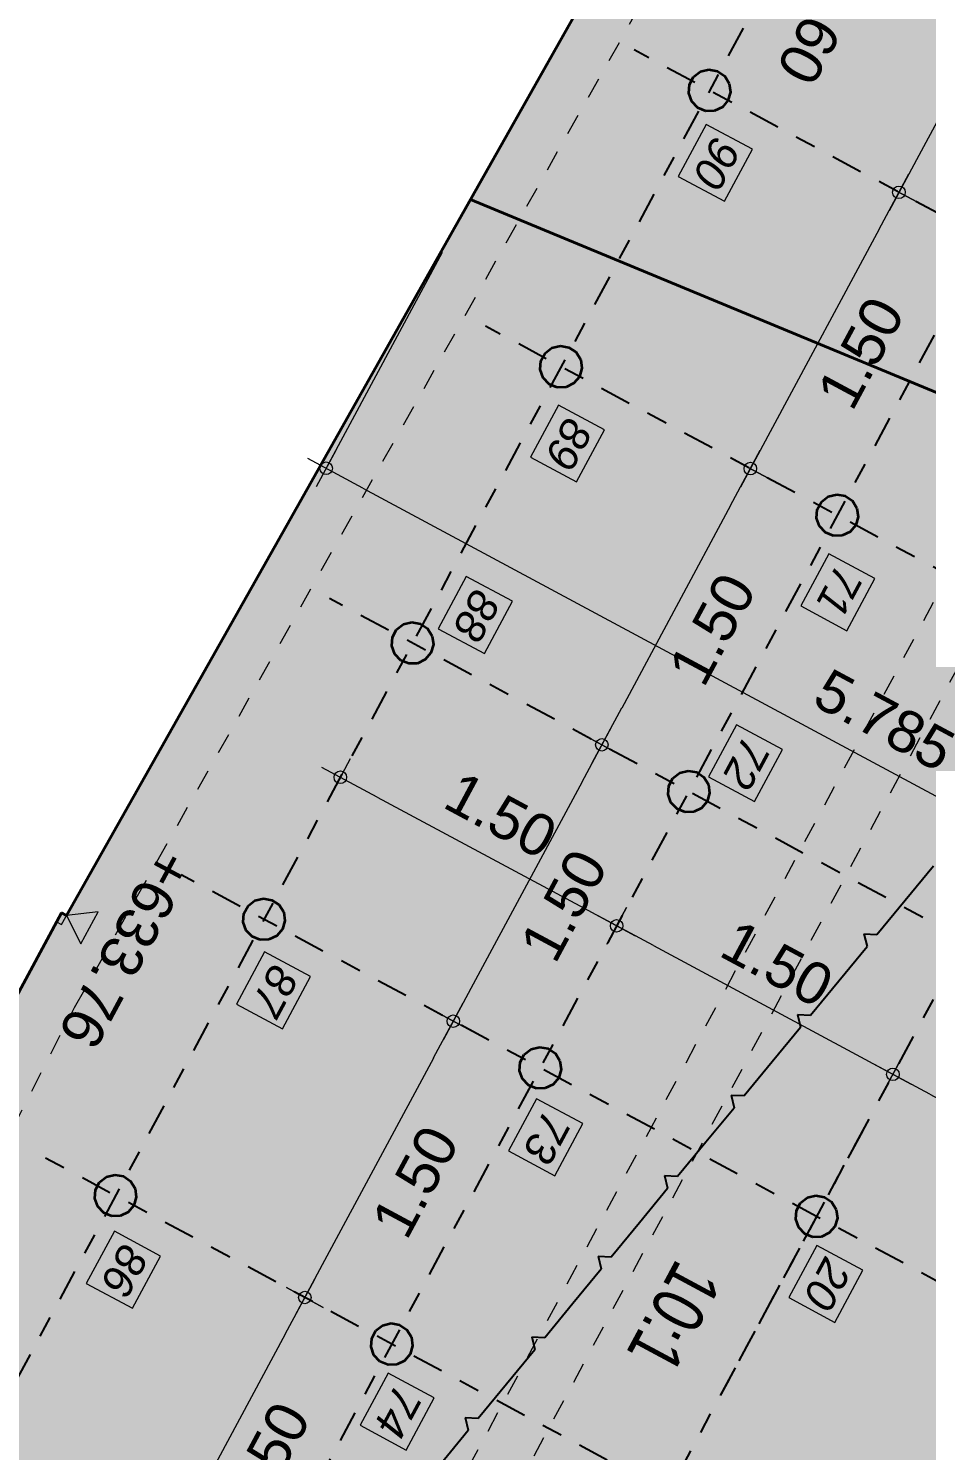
# Model space of a CAD drawing. Header units: metres. Extents: x 2711799 to 2711985, y 1236908 to 1237087.
# Drawn here: x 2711819.64 to 2711823.93, y 1236930.78 to 1236937.58 of the extents above; entities that cross this region are included whole.
import ezdxf

# ---------------------------------------------------------------- set-up
doc = ezdxf.new("R2010")
doc.units = ezdxf.units.M
doc.header["$PDMODE"] = 2
doc.header["$PDSIZE"] = -2
for name, pattern in [('ALL_S17', [0.0005, 0, -0.0005]), ('AUSGEZOGEN', [0]), ('PUNKT2_S9', [0.35, 0.15, -0.1, 0, -0.1])]:
    doc.linetypes.add(name, pattern=pattern)
for name, color, linetype, lineweight in [('XR$10$Bauteilachse', 7, 'PUNKT2_S9', 25), ('XR$10$Beton Ansicht', 7, 'AUSGEZOGEN', 35), ('XR$10$Betonierfugen', 7, 'AUSGEZOGEN', 25), ('XR$10$STANDARD_1', 7, 'AUSGEZOGEN', 13), ('XR$10$Text Decke', 7, 'AUSGEZOGEN', 18), ('XR$10$Vermassung Aushub Ebenen', 7, 'AUSGEZOGEN', 25), ('XR$10$Vermassung Decke', 7, 'AUSGEZOGEN', 18), ('XR$10$Vermassung Schnitte', 7, 'AUSGEZOGEN', 18), ('XR$10$Wand Beton bewehrt', 7, 'AUSGEZOGEN', 50), ('XR$11$Decke', 7, 'AUSGEZOGEN', 35)]:
    doc.layers.add(name, color=color, linetype=linetype, lineweight=lineweight)
doc.styles.add('ARIAL', font='arial.ttf')
doc.dimstyles.new('DIMSTYLE_6', dxfattribs={"dimtxt": 0.2, "dimasz": 0.2, "dimexe": 0, "dimexo": 0, "dimgap": 0.1, "dimtad": 2, "dimrnd": 0.005, "dimzin": 4, "dimdsep": 46, "dimtxsty": 'ARIAL', "dimblk1": 'ALL_ML_KREIS', "dimblk2": 'ALL_ML_KREIS', "dimsah": 1, "dimcen": 0, "dimclrd": 7, "dimclre": 7, "dimclrt": 7, "dimadec": 0, "dimazin": 0, "dimtfac": 1, "dimtdec": 0, "dimtix": 1, "dimtmove": 2, "dimatfit": 3, "dimfxl": 0, "dimtzin": 0, "dimlwd": 0, "dimlwe": 18, "dimarcsym": 0})
doc.dimstyles.new('DIMSTYLE_9', dxfattribs={"dimtxt": 0.2, "dimasz": 0.2, "dimexe": 0, "dimexo": 0, "dimgap": 0.1, "dimtad": 2, "dimdec": 3, "dimrnd": 0.005, "dimzin": 4, "dimdsep": 46, "dimtxsty": 'ARIAL', "dimblk1": 'ALL_ML_KREIS', "dimblk2": 'ALL_ML_KREIS', "dimsah": 1, "dimcen": 0, "dimclrd": 7, "dimclre": 7, "dimclrt": 7, "dimadec": 0, "dimazin": 0, "dimtfac": 1, "dimtdec": 0, "dimtix": 1, "dimtmove": 2, "dimatfit": 3, "dimfxl": 0, "dimtzin": 0, "dimlwd": 0, "dimlwe": 18, "dimarcsym": 0})

# ---------------------------------------------------------------- blocks, each defined once
blk = doc.blocks.new('MUSTERELEMENT_28')
at = {"layer": 'XR$10$Betonierfugen', "color": 7, "linetype": 'AUSGEZOGEN', "lineweight": 25, "transparency": 33554687}
for p, q in [((125.8748, -51.5344), (125.6666, -51.493)), ((126.083, -51.5758), (125.8748, -51.5344)), ((126.11, -51.6321), (126.083, -51.5758)), ((126.11, -51.6321), (126.1565, -51.5904)), ((126.3647, -51.6318), (126.1565, -51.5904)), ((126.573, -51.6732), (126.3647, -51.6318)), ((126.6, -51.7295), (126.573, -51.6732)), ((126.6, -51.7295), (126.6464, -51.6878)), ((126.8547, -51.7292), (126.6464, -51.6878)), ((127.0629, -51.7706), (126.8547, -51.7292)), ((127.0899, -51.8269), (127.0629, -51.7706)), ((127.0899, -51.8269), (127.1364, -51.7852)), ((127.3446, -51.8266), (127.1364, -51.7852)), ((127.5528, -51.8679), (127.3446, -51.8266)), ((127.5798, -51.9243), (127.5528, -51.8679)), ((127.5798, -51.9243), (127.6263, -51.8826)), ((127.8345, -51.9239), (127.6263, -51.8826)), ((128.0428, -51.9653), (127.8345, -51.9239)), ((128.0698, -52.0217), (128.0428, -51.9653)), ((128.0698, -52.0217), (128.1162, -51.9799)), ((128.3245, -52.0213), (128.1162, -51.9799)), ((128.5327, -52.0627), (128.3245, -52.0213)), ((128.5597, -52.1191), (128.5327, -52.0627)), ((128.5597, -52.1191), (128.6062, -52.0773)), ((128.8144, -52.1187), (128.6062, -52.0773)), ((129.0226, -52.1601), (128.8144, -52.1187)), ((129.0496, -52.2165), (129.0226, -52.1601)), ((129.0496, -52.2165), (129.0961, -52.1747)), ((129.3043, -52.2161), (129.0961, -52.1747))]:
    blk.add_line(p, q, dxfattribs=at)
blk = doc.blocks.new('COMPLEX_KOTENVERMASSUNG_3')
at = {"layer": 'XR$10$Vermassung Schnitte', "linetype": 'AUSGEZOGEN', "lineweight": 18, "transparency": 33554687}
blk.add_hatch(color=7, dxfattribs=at).paths.add_polyline_path([(127.9258, -54.9075), (127.7508, -54.9075), (127.8383, -55.0325)])
at = {"layer": 'XR$10$Vermassung Schnitte', "color": 7, "linetype": 'AUSGEZOGEN', "lineweight": 18, "transparency": 33554687}
for p, q in [((127.9258, -54.9075), (127.7508, -54.9075)), ((127.7508, -54.9075), (127.8383, -55.0325)), ((127.8383, -55.0325), (127.9258, -54.9075)), ((127.8383, -55.0325), (127.8383, -55.0325)), ((127.8383, -55.0325), (127.8383, -55.0325)), ((127.8383, -55.0325), (127.8383, -55.0325)), ((127.8383, -55.0325), (127.8383, -55.0325))]:
    blk.add_line(p, q, dxfattribs=at)
at = {"layer": 'XR$10$Vermassung Schnitte', "color": 7, "linetype": 'AUSGEZOGEN', "lineweight": 18, "transparency": 33554687, "char_height": 0.2, "width": 1.11716, "attachment_point": 7, "style": 'ARIAL'}
for s, insert in [('\\W1.00;+634.60', (121.6502, -53.9669)), ('\\W1.00;+633.76', (127.3358, -54.8075))]:
    blk.add_mtext(s, dxfattribs=dict(at, insert=insert))
blk = doc.blocks.new('ALL_ML_KREIS')
at = {"color": 0, "linetype": 'ByBlock', "lineweight": -2}
for p, q in [((0, -0.5), (0, 0.5)), ((-1, 0), (0.5, 0))]:
    blk.add_line(p, q, dxfattribs=at)
blk.add_circle((0, 0), 0.15, dxfattribs=at)
blk = doc.blocks.new('*D1504')
at = {"layer": 'DEFPOINTS', "color": 0, "transparency": 16777216}
for p in [(2711824.5097, 1236938.1223), (2711823.7994, 1236936.8012), (2711823.7994, 1236936.8012)]:
    blk.add_point(p, dxfattribs=at)
at = {"layer": 'XR$10$Vermassung Decke', "color": 7, "lineweight": 0, "transparency": 16777216}
blk.add_line((2711824.415, 1236937.9462), (2711823.8941, 1236936.9773), dxfattribs=at)
at = {"layer": 'XR$10$Vermassung Decke', "color": 7, "lineweight": 0, "transparency": 16777216, "xscale": 0.2, "yscale": 0.2, "zscale": 0.2}
for p, rotation in [((2711824.5097, 1236938.1223), 61.73568339642876), ((2711823.7994, 1236936.8012), 241.7356833964287)]:
    blk.add_blockref('ALL_ML_KREIS', p, dxfattribs=dict(at, rotation=rotation))
at = {"layer": 'XR$10$Vermassung Decke', "color": 7, "lineweight": 18, "transparency": 16777216, "insert": (2711824.3278, 1236937.3546), "char_height": 0.2, "width": 0.666667, "attachment_point": 5, "rotation": 61.73568, "style": 'ARIAL'}
blk.add_mtext('1.50', dxfattribs=at)
blk = doc.blocks.new('*D1505')
at = {"layer": 'DEFPOINTS', "color": 0, "transparency": 16777216}
for p in [(2711823.7994, 1236936.8012), (2711823.0891, 1236935.48), (2711823.0891, 1236935.48)]:
    blk.add_point(p, dxfattribs=at)
at = {"layer": 'XR$10$Vermassung Decke', "color": 7, "lineweight": 0, "transparency": 16777216}
blk.add_line((2711823.7047, 1236936.625), (2711823.1838, 1236935.6562), dxfattribs=at)
at = {"layer": 'XR$10$Vermassung Decke', "color": 7, "lineweight": 0, "transparency": 16777216, "xscale": 0.2, "yscale": 0.2, "zscale": 0.2}
for p, rotation in [((2711823.7994, 1236936.8012), 61.73568339642876), ((2711823.0891, 1236935.48), 241.7356833964287)]:
    blk.add_blockref('ALL_ML_KREIS', p, dxfattribs=dict(at, rotation=rotation))
at = {"layer": 'XR$10$Vermassung Decke', "color": 7, "lineweight": 18, "transparency": 16777216, "insert": (2711823.6175, 1236936.0334), "char_height": 0.2, "width": 0.666667, "attachment_point": 5, "rotation": 61.73568, "style": 'ARIAL'}
blk.add_mtext('1.50', dxfattribs=at)
blk = doc.blocks.new('*D1506')
at = {"layer": 'DEFPOINTS', "color": 0, "transparency": 16777216}
for p in [(2711823.0891, 1236935.48), (2711822.3787, 1236934.1589), (2711822.3787, 1236934.1589)]:
    blk.add_point(p, dxfattribs=at)
at = {"layer": 'XR$10$Vermassung Decke', "color": 7, "lineweight": 0, "transparency": 16777216}
blk.add_line((2711822.9944, 1236935.3039), (2711822.4735, 1236934.335), dxfattribs=at)
at = {"layer": 'XR$10$Vermassung Decke', "color": 7, "lineweight": 0, "transparency": 16777216, "xscale": 0.2, "yscale": 0.2, "zscale": 0.2}
for p, rotation in [((2711823.0891, 1236935.48), 61.73568339642876), ((2711822.3787, 1236934.1589), 241.7356833964287)]:
    blk.add_blockref('ALL_ML_KREIS', p, dxfattribs=dict(at, rotation=rotation))
at = {"layer": 'XR$10$Vermassung Decke', "color": 7, "lineweight": 18, "transparency": 16777216, "insert": (2711822.9072, 1236934.7123), "char_height": 0.2, "width": 0.666667, "attachment_point": 5, "rotation": 61.73568, "style": 'ARIAL'}
blk.add_mtext('1.50', dxfattribs=at)
blk = doc.blocks.new('*D1507')
at = {"layer": 'DEFPOINTS', "color": 0, "transparency": 16777216}
for p in [(2711822.3787, 1236934.1589), (2711821.6684, 1236932.8377), (2711821.6684, 1236932.8377)]:
    blk.add_point(p, dxfattribs=at)
at = {"layer": 'XR$10$Vermassung Decke', "color": 7, "lineweight": 0, "transparency": 16777216}
blk.add_line((2711822.284, 1236933.9827), (2711821.7631, 1236933.0139), dxfattribs=at)
at = {"layer": 'XR$10$Vermassung Decke', "color": 7, "lineweight": 0, "transparency": 16777216, "xscale": 0.2, "yscale": 0.2, "zscale": 0.2}
for p, rotation in [((2711822.3787, 1236934.1589), 61.73568339642876), ((2711821.6684, 1236932.8377), 241.7356833964287)]:
    blk.add_blockref('ALL_ML_KREIS', p, dxfattribs=dict(at, rotation=rotation))
at = {"layer": 'XR$10$Vermassung Decke', "color": 7, "lineweight": 18, "transparency": 16777216, "insert": (2711822.1969, 1236933.3911), "char_height": 0.2, "width": 0.666667, "attachment_point": 5, "rotation": 61.73568, "style": 'ARIAL'}
blk.add_mtext('1.50', dxfattribs=at)
blk = doc.blocks.new('*D1508')
at = {"layer": 'DEFPOINTS', "color": 0, "transparency": 16777216}
for p in [(2711821.6684, 1236932.8377), (2711820.9581, 1236931.5165), (2711820.9581, 1236931.5165)]:
    blk.add_point(p, dxfattribs=at)
at = {"layer": 'XR$10$Vermassung Decke', "color": 7, "lineweight": 0, "transparency": 16777216}
blk.add_line((2711821.5737, 1236932.6615), (2711821.0528, 1236931.6927), dxfattribs=at)
at = {"layer": 'XR$10$Vermassung Decke', "color": 7, "lineweight": 0, "transparency": 16777216, "xscale": 0.2, "yscale": 0.2, "zscale": 0.2}
for p, rotation in [((2711821.6684, 1236932.8377), 61.73568339642876), ((2711820.9581, 1236931.5165), 241.7356833964287)]:
    blk.add_blockref('ALL_ML_KREIS', p, dxfattribs=dict(at, rotation=rotation))
at = {"layer": 'XR$10$Vermassung Decke', "color": 7, "lineweight": 18, "transparency": 16777216, "insert": (2711821.4866, 1236932.0699), "char_height": 0.2, "width": 0.666667, "attachment_point": 5, "rotation": 61.73568, "style": 'ARIAL'}
blk.add_mtext('1.50', dxfattribs=at)
blk = doc.blocks.new('*D1509')
at = {"layer": 'DEFPOINTS', "color": 0, "transparency": 16777216}
for p in [(2711820.9581, 1236931.5165), (2711820.2478, 1236930.1954), (2711820.2478, 1236930.1954)]:
    blk.add_point(p, dxfattribs=at)
at = {"layer": 'XR$10$Vermassung Decke', "color": 7, "lineweight": 0, "transparency": 16777216}
blk.add_line((2711820.8634, 1236931.3404), (2711820.3425, 1236930.3715), dxfattribs=at)
at = {"layer": 'XR$10$Vermassung Decke', "color": 7, "lineweight": 0, "transparency": 16777216, "xscale": 0.2, "yscale": 0.2, "zscale": 0.2}
for p, rotation in [((2711820.9581, 1236931.5165), 61.73568339642876), ((2711820.2478, 1236930.1954), 241.7356833964287)]:
    blk.add_blockref('ALL_ML_KREIS', p, dxfattribs=dict(at, rotation=rotation))
at = {"layer": 'XR$10$Vermassung Decke', "color": 7, "lineweight": 18, "transparency": 16777216, "insert": (2711820.7763, 1236930.7488), "char_height": 0.2, "width": 0.666667, "attachment_point": 5, "rotation": 61.73568, "style": 'ARIAL'}
blk.add_mtext('1.50', dxfattribs=at)
blk = doc.blocks.new('*D1543')
at = {"layer": 'DEFPOINTS', "color": 0, "transparency": 16777216}
for p in [(2711821.6151, 1236936.5136), (2711826.7864, 1236933.9118), (2711826.157, 1236932.7412)]:
    blk.add_point(p, dxfattribs=at)
at = {"layer": 'XR$10$Vermassung Decke', "color": 7, "lineweight": 18, "transparency": 16777216}
for p, q in [((2711821.6151, 1236936.5136), (2711821.0601, 1236935.4815)), ((2711826.7864, 1236933.9118), (2711826.157, 1236932.7412))]:
    blk.add_line(p, q, dxfattribs=at)
at = {"layer": 'XR$10$Vermassung Decke', "color": 7, "lineweight": 0, "transparency": 16777216}
blk.add_line((2711821.2363, 1236935.3868), (2711825.9809, 1236932.8359), dxfattribs=at)
at = {"layer": 'XR$10$Vermassung Decke', "color": 7, "lineweight": 0, "transparency": 16777216, "xscale": 0.2, "yscale": 0.2, "zscale": 0.2}
for p, rotation in [((2711821.0601, 1236935.4815), 151.7356834027459), ((2711826.157, 1236932.7412), 331.7356834027458)]:
    blk.add_blockref('ALL_ML_KREIS', p, dxfattribs=dict(at, rotation=rotation))
at = {"layer": 'XR$10$Vermassung Decke', "color": 7, "lineweight": 18, "transparency": 16777216, "insert": (2711823.7305, 1236934.2767), "char_height": 0.2, "width": 0.833333, "attachment_point": 5, "rotation": 331.73568, "style": 'ARIAL'}
blk.add_mtext('5.785', dxfattribs=at)
blk = doc.blocks.new('*D1544')
at = {"layer": 'DEFPOINTS', "color": 0, "transparency": 16777216}
for p in [(2711821.1282, 1236934.004), (2711822.4494, 1236933.2937), (2711822.4494, 1236933.2937)]:
    blk.add_point(p, dxfattribs=at)
at = {"layer": 'XR$10$Vermassung Decke', "color": 7, "lineweight": 0, "transparency": 16777216}
blk.add_line((2711821.3044, 1236933.9093), (2711822.2733, 1236933.3884), dxfattribs=at)
at = {"layer": 'XR$10$Vermassung Decke', "color": 7, "lineweight": 0, "transparency": 16777216, "xscale": 0.2, "yscale": 0.2, "zscale": 0.2}
for p, rotation in [((2711821.1282, 1236934.004), 151.7356834027459), ((2711822.4494, 1236933.2937), 331.7356834027458)]:
    blk.add_blockref('ALL_ML_KREIS', p, dxfattribs=dict(at, rotation=rotation))
at = {"layer": 'XR$10$Vermassung Decke', "color": 7, "lineweight": 18, "transparency": 16777216, "insert": (2711821.896, 1236933.8222), "char_height": 0.2, "width": 0.666667, "attachment_point": 5, "rotation": 331.73568, "style": 'ARIAL'}
blk.add_mtext('1.50', dxfattribs=at)
blk = doc.blocks.new('*D1545')
at = {"layer": 'DEFPOINTS', "color": 0, "transparency": 16777216}
for p in [(2711822.4494, 1236933.2937), (2711823.7706, 1236932.5834), (2711823.7706, 1236932.5834)]:
    blk.add_point(p, dxfattribs=at)
at = {"layer": 'XR$10$Vermassung Decke', "color": 7, "lineweight": 0, "transparency": 16777216}
blk.add_line((2711822.6256, 1236933.199), (2711823.5944, 1236932.6781), dxfattribs=at)
at = {"layer": 'XR$10$Vermassung Decke', "color": 7, "lineweight": 0, "transparency": 16777216, "xscale": 0.2, "yscale": 0.2, "zscale": 0.2}
for p, rotation in [((2711822.4494, 1236933.2937), 151.7356834027459), ((2711823.7706, 1236932.5834), 331.7356834027458)]:
    blk.add_blockref('ALL_ML_KREIS', p, dxfattribs=dict(at, rotation=rotation))
at = {"layer": 'XR$10$Vermassung Decke', "color": 7, "lineweight": 18, "transparency": 16777216, "insert": (2711823.2172, 1236933.1119), "char_height": 0.2, "width": 0.666667, "attachment_point": 5, "rotation": 331.73568, "style": 'ARIAL'}
blk.add_mtext('1.50', dxfattribs=at)
blk = doc.blocks.new('*D1546')
at = {"layer": 'DEFPOINTS', "color": 0, "transparency": 16777216}
for p in [(2711823.7706, 1236932.5834), (2711824.6513, 1236932.1099), (2711824.6513, 1236932.1099)]:
    blk.add_point(p, dxfattribs=at)
at = {"layer": 'XR$10$Vermassung Decke', "color": 7, "lineweight": 0, "transparency": 16777216}
blk.add_line((2711823.9467, 1236932.4887), (2711824.4752, 1236932.2046), dxfattribs=at)
at = {"layer": 'XR$10$Vermassung Decke', "color": 7, "lineweight": 0, "transparency": 16777216, "xscale": 0.2, "yscale": 0.2, "zscale": 0.2}
for p, rotation in [((2711823.7706, 1236932.5834), 151.7356834027459), ((2711824.6513, 1236932.1099), 331.7356834027458)]:
    blk.add_blockref('ALL_ML_KREIS', p, dxfattribs=dict(at, rotation=rotation))
at = {"layer": 'XR$10$Vermassung Decke', "color": 7, "lineweight": 18, "transparency": 16777216, "insert": (2711824.3181, 1236932.52), "char_height": 0.2, "width": 0.666667, "attachment_point": 5, "rotation": 331.73568, "style": 'ARIAL'}
blk.add_mtext('1.00', dxfattribs=at)

msp = doc.modelspace()

# ---------------------------------------------------------------- hatches: boundary and pattern name
at = {"layer": 'XR$10$Wand Beton bewehrt', "linetype": 'AUSGEZOGEN', "lineweight": 35, "transparency": 33554687}
for color, points in [(6, [(2711822.9551, 1236937.2089), (2711822.982, 1236937.2406), (2711822.9937, 1236937.2805), (2711822.9881, 1236937.3217), (2711822.9662, 1236937.3571), (2711822.9318, 1236937.3805), (2711822.8909, 1236937.3879), (2711822.8505, 1236937.378), (2711822.8176, 1236937.3526), (2711822.7979, 1236937.316), (2711822.7948, 1236937.2745), (2711822.8089, 1236937.2354), (2711822.8376, 1236937.2053), (2711822.8761, 1236937.1896), (2711822.9177, 1236937.1908)]), (6, [(2711822.2074, 1236935.8697), (2711822.2448, 1236935.8877), (2711822.2717, 1236935.9195), (2711822.2834, 1236935.9594), (2711822.2778, 1236936.0006), (2711822.2559, 1236936.0359), (2711822.2215, 1236936.0594), (2711822.1806, 1236936.0668), (2711822.1402, 1236936.0569), (2711822.1073, 1236936.0314), (2711822.0876, 1236935.9948), (2711822.0845, 1236935.9534), (2711822.0986, 1236935.9142), (2711822.1273, 1236935.8842), (2711822.1658, 1236935.8684)]), (6, [(2711823.5285, 1236935.1594), (2711823.566, 1236935.1774), (2711823.5929, 1236935.2091), (2711823.6045, 1236935.2491), (2711823.5989, 1236935.2903), (2711823.577, 1236935.3256), (2711823.5427, 1236935.349), (2711823.5018, 1236935.3565), (2711823.4614, 1236935.3466), (2711823.4285, 1236935.3211), (2711823.4088, 1236935.2845), (2711823.4057, 1236935.243), (2711823.4197, 1236935.2039), (2711823.4485, 1236935.1739), (2711823.487, 1236935.1581)]), (6, [(2711821.5345, 1236934.5666), (2711821.5614, 1236934.5983), (2711821.573, 1236934.6382), (2711821.5674, 1236934.6794), (2711821.5456, 1236934.7148), (2711821.5112, 1236934.7382), (2711821.4703, 1236934.7456), (2711821.4299, 1236934.7357), (2711821.397, 1236934.7103), (2711821.3773, 1236934.6737), (2711821.3742, 1236934.6322), (2711821.3883, 1236934.5931), (2711821.417, 1236934.563), (2711821.4555, 1236934.5473), (2711821.4971, 1236934.5485)]), (6, [(2711822.8557, 1236933.8563), (2711822.8826, 1236933.888), (2711822.8942, 1236933.9279), (2711822.8886, 1236933.9691), (2711822.8667, 1236934.0045), (2711822.8324, 1236934.0279), (2711822.7914, 1236934.0353), (2711822.7511, 1236934.0254), (2711822.7182, 1236934), (2711822.6985, 1236933.9633), (2711822.6954, 1236933.9219), (2711822.7094, 1236933.8827), (2711822.7382, 1236933.8527), (2711822.7767, 1236933.8369), (2711822.8182, 1236933.8382)]), (6, [(2711820.8242, 1236933.2454), (2711820.8511, 1236933.2771), (2711820.8627, 1236933.3171), (2711820.8571, 1236933.3583), (2711820.8353, 1236933.3936), (2711820.8009, 1236933.417), (2711820.76, 1236933.4244), (2711820.7196, 1236933.4146), (2711820.6867, 1236933.3891), (2711820.667, 1236933.3525), (2711820.6639, 1236933.311), (2711820.678, 1236933.2719), (2711820.7067, 1236933.2418), (2711820.7452, 1236933.2261), (2711820.7868, 1236933.2274)]), (6, [(2711822.1454, 1236932.5351), (2711822.1722, 1236932.5668), (2711822.1839, 1236932.6067), (2711822.1783, 1236932.648), (2711822.1564, 1236932.6833), (2711822.1221, 1236932.7067), (2711822.0811, 1236932.7141), (2711822.0407, 1236932.7043), (2711822.0079, 1236932.6788), (2711821.9882, 1236932.6422), (2711821.9851, 1236932.6007), (2711821.9991, 1236932.5616), (2711822.0279, 1236932.5315), (2711822.0663, 1236932.5158), (2711822.1079, 1236932.517)]), (6, [(2711820.1139, 1236931.9243), (2711820.1408, 1236931.956), (2711820.1524, 1236931.9959), (2711820.1468, 1236932.0371), (2711820.125, 1236932.0725), (2711820.0906, 1236932.0959), (2711820.0497, 1236932.1033), (2711820.0093, 1236932.0934), (2711819.9764, 1236932.068), (2711819.9567, 1236932.0313), (2711819.9536, 1236931.9899), (2711819.9677, 1236931.9507), (2711819.9964, 1236931.9207), (2711820.0349, 1236931.9049), (2711820.0764, 1236931.9062)]), (94, [(2711823.4665, 1236931.8248), (2711823.4934, 1236931.8565), (2711823.505, 1236931.8964), (2711823.4995, 1236931.9376), (2711823.4776, 1236931.973), (2711823.4432, 1236931.9964), (2711823.4023, 1236932.0038), (2711823.3619, 1236931.994), (2711823.329, 1236931.9685), (2711823.3093, 1236931.9319), (2711823.3062, 1236931.8904), (2711823.3203, 1236931.8513), (2711823.349, 1236931.8212), (2711823.3875, 1236931.8055), (2711823.4291, 1236931.8067)]), (6, [(2711821.4351, 1236931.2139), (2711821.4619, 1236931.2457), (2711821.4736, 1236931.2856), (2711821.468, 1236931.3268), (2711821.4461, 1236931.3622), (2711821.4117, 1236931.3856), (2711821.3708, 1236931.393), (2711821.3304, 1236931.3831), (2711821.2976, 1236931.3577), (2711821.2779, 1236931.321), (2711821.2748, 1236931.2796), (2711821.2888, 1236931.2404), (2711821.3176, 1236931.2104), (2711821.356, 1236931.1946), (2711821.3976, 1236931.1959)])]:
    msp.add_hatch(color=color, dxfattribs=at).paths.add_polyline_path(points)
at = {"layer": 'XR$11$Decke', "lineweight": 25, "transparency": 33554687}
msp.add_hatch(color=131, dxfattribs=at).paths.add_polyline_path([(2711829.6834, 1236938.864), (2711824.1963, 1236941.1428), (2711823.6932, 1236940.207), (2711819.8187, 1236933.3434), (2711819.7943, 1236933.3564), (2711819.4439, 1236932.7047), (2711819.468, 1236932.6917), (2711815.7614, 1236925.454), (2711815.3826, 1236924.7496), (2711816.0223, 1236922.6224), (2711817.0457, 1236923.1806), (2711819.2635, 1236924.2386), (2711820.1856, 1236924.6652), (2711820.3929, 1236924.7616), (2711821.9105, 1236926.3357), (2711827.124, 1236934.5396), (2711827.8346, 1236935.4927), (2711827.9586, 1236935.7235), (2711828.6826, 1236936.6476), (2711828.7981, 1236936.8626), (2711829.5306, 1236937.8026), (2711829.6318, 1236937.9908), (2711829.8594, 1236938.2767)])

# ---------------------------------------------------------------- linework, layer by layer
at = {"layer": 'XR$10$Bauteilachse', "transparency": 33554687}
for p, q in [((2711825.3978, 1236941.9452, 640.05), (2711816.2064, 1236924.8494, 640.05)), ((2711826.7379, 1236941.2702, 640.05), (2711817.5749, 1236924.2272, 640.05)), ((2711828.1301, 1236940.692, 640.05), (2711819.6537, 1236924.9261, 640.05)), ((2711827.1833, 1236934.9818, 640.05), (2711822.5328, 1236937.4821, 640.05)), ((2711826.473, 1236933.6607, 640.05), (2711821.8225, 1236936.161, 640.05)), ((2711825.3223, 1236932.5763, 640.05), (2711821.077, 1236934.8587, 640.05)), ((2711824.612, 1236931.2551, 640.05), (2711820.3667, 1236933.5376, 640.05)), ((2711823.6261, 1236932.3148, 640.05), (2711822.949, 1236931.0553, 640.05))]:
    msp.add_line(p, q, dxfattribs=at)
at = {"layer": 'XR$10$Beton Ansicht', "transparency": 33554687}
for p, q in [((2711821.4289, 1236936.196, 640.05), (2711823.6932, 1236940.207, 640.05)), ((2711821.751, 1236936.7665, 640.05), (2711823.6932, 1236940.207, 640.05)), ((2711823.6932, 1236940.207, 640.05), (2711821.751, 1236936.7665, 640.05)), ((2711822.7979, 1236937.316, 640.05), (2711822.8176, 1236937.3526, 640.05)), ((2711822.8176, 1236937.3526, 640.05), (2711822.8505, 1236937.378, 640.05)), ((2711822.8505, 1236937.378, 640.05), (2711822.8909, 1236937.3879, 640.05)), ((2711822.8909, 1236937.3879, 640.05), (2711822.9318, 1236937.3805, 640.05)), ((2711822.9318, 1236937.3805, 640.05), (2711822.9662, 1236937.3571, 640.05)), ((2711822.9662, 1236937.3571, 640.05), (2711822.9881, 1236937.3217, 640.05)), ((2711822.7948, 1236937.2745, 640.05), (2711822.7979, 1236937.316, 640.05)), ((2711822.9881, 1236937.3217, 640.05), (2711822.9937, 1236937.2805, 640.05)), ((2711822.8089, 1236937.2354, 640.05), (2711822.7948, 1236937.2745, 640.05)), ((2711822.8376, 1236937.2053, 640.05), (2711822.8089, 1236937.2354, 640.05)), ((2711822.982, 1236937.2406, 640.05), (2711822.9551, 1236937.2089, 640.05)), ((2711822.9937, 1236937.2805, 640.05), (2711822.982, 1236937.2406, 640.05)), ((2711822.8761, 1236937.1896, 640.05), (2711822.8376, 1236937.2053, 640.05)), ((2711822.9177, 1236937.1908, 640.05), (2711822.8761, 1236937.1896, 640.05)), ((2711822.9551, 1236937.2089, 640.05), (2711822.9177, 1236937.1908, 640.05)), ((2711821.4289, 1236936.196, 640.05), (2711821.751, 1236936.7665, 640.05)), ((2711821.751, 1236936.7665, 640.05), (2711821.4289, 1236936.196, 640.05)), ((2711821.751, 1236936.7665, 640.05), (2711827.1086, 1236934.546, 640.05)), ((2711827.1086, 1236934.546, 640.05), (2711821.751, 1236936.7665, 640.05)), ((2711821.4289, 1236936.196, 640.05), (2711820.8707, 1236935.207, 640.05)), ((2711820.8707, 1236935.207, 640.05), (2711821.4289, 1236936.196, 640.05)), ((2711822.1402, 1236936.0569, 640.05), (2711822.1806, 1236936.0668, 640.05)), ((2711822.1806, 1236936.0668, 640.05), (2711822.2215, 1236936.0594, 640.05)), ((2711822.0845, 1236935.9534, 640.05), (2711822.0876, 1236935.9948, 640.05)), ((2711822.0876, 1236935.9948, 640.05), (2711822.1073, 1236936.0314, 640.05)), ((2711822.1073, 1236936.0314, 640.05), (2711822.1402, 1236936.0569, 640.05)), ((2711822.2215, 1236936.0594, 640.05), (2711822.2559, 1236936.0359, 640.05)), ((2711822.2559, 1236936.0359, 640.05), (2711822.2778, 1236936.0006, 640.05)), ((2711822.2778, 1236936.0006, 640.05), (2711822.2834, 1236935.9594, 640.05)), ((2711822.0986, 1236935.9142, 640.05), (2711822.0845, 1236935.9534, 640.05)), ((2711822.2834, 1236935.9594, 640.05), (2711822.2717, 1236935.9195, 640.05)), ((2711822.1273, 1236935.8842, 640.05), (2711822.0986, 1236935.9142, 640.05)), ((2711822.1658, 1236935.8684, 640.05), (2711822.1273, 1236935.8842, 640.05)), ((2711822.2074, 1236935.8697, 640.05), (2711822.1658, 1236935.8684, 640.05)), ((2711822.2448, 1236935.8877, 640.05), (2711822.2074, 1236935.8697, 640.05)), ((2711822.2717, 1236935.9195, 640.05), (2711822.2448, 1236935.8877, 640.05)), ((2711823.4088, 1236935.2845, 640.05), (2711823.4285, 1236935.3211, 640.05)), ((2711823.4285, 1236935.3211, 640.05), (2711823.4614, 1236935.3466, 640.05)), ((2711823.4614, 1236935.3466, 640.05), (2711823.5018, 1236935.3565, 640.05)), ((2711823.5018, 1236935.3565, 640.05), (2711823.5427, 1236935.349, 640.05)), ((2711823.5427, 1236935.349, 640.05), (2711823.577, 1236935.3256, 640.05)), ((2711823.577, 1236935.3256, 640.05), (2711823.5989, 1236935.2903, 640.05)), ((2711823.4057, 1236935.243, 640.05), (2711823.4088, 1236935.2845, 640.05)), ((2711823.6045, 1236935.2491, 640.05), (2711823.5929, 1236935.2091, 640.05)), ((2711823.5989, 1236935.2903, 640.05), (2711823.6045, 1236935.2491, 640.05)), ((2711819.8187, 1236933.3434, 640.05), (2711820.8707, 1236935.207, 640.05)), ((2711819.8187, 1236933.3434, 640.05), (2711820.8707, 1236935.207, 640.05)), ((2711820.8707, 1236935.207, 640.05), (2711819.8187, 1236933.3434, 640.05)), ((2711823.4197, 1236935.2039, 640.05), (2711823.4057, 1236935.243, 640.05)), ((2711823.4485, 1236935.1739, 640.05), (2711823.4197, 1236935.2039, 640.05)), ((2711823.566, 1236935.1774, 640.05), (2711823.5285, 1236935.1594, 640.05)), ((2711823.5929, 1236935.2091, 640.05), (2711823.566, 1236935.1774, 640.05)), ((2711823.487, 1236935.1581, 640.05), (2711823.4485, 1236935.1739, 640.05)), ((2711823.5285, 1236935.1594, 640.05), (2711823.487, 1236935.1581, 640.05)), ((2711821.3773, 1236934.6737, 640.05), (2711821.397, 1236934.7103, 640.05)), ((2711821.397, 1236934.7103, 640.05), (2711821.4299, 1236934.7357, 640.05)), ((2711821.4299, 1236934.7357, 640.05), (2711821.4703, 1236934.7456, 640.05)), ((2711821.4703, 1236934.7456, 640.05), (2711821.5112, 1236934.7382, 640.05)), ((2711821.5112, 1236934.7382, 640.05), (2711821.5456, 1236934.7148, 640.05)), ((2711821.5456, 1236934.7148, 640.05), (2711821.5674, 1236934.6794, 640.05)), ((2711821.3742, 1236934.6322, 640.05), (2711821.3773, 1236934.6737, 640.05)), ((2711821.573, 1236934.6382, 640.05), (2711821.5614, 1236934.5983, 640.05)), ((2711821.5674, 1236934.6794, 640.05), (2711821.573, 1236934.6382, 640.05)), ((2711821.3883, 1236934.5931, 640.05), (2711821.3742, 1236934.6322, 640.05)), ((2711821.417, 1236934.563, 640.05), (2711821.3883, 1236934.5931, 640.05)), ((2711821.5345, 1236934.5666, 640.05), (2711821.4971, 1236934.5485, 640.05)), ((2711821.5614, 1236934.5983, 640.05), (2711821.5345, 1236934.5666, 640.05)), ((2711821.4555, 1236934.5473, 640.05), (2711821.417, 1236934.563, 640.05)), ((2711821.4971, 1236934.5485, 640.05), (2711821.4555, 1236934.5473, 640.05)), ((2711822.7182, 1236934, 640.05), (2711822.7511, 1236934.0254, 640.05)), ((2711822.7511, 1236934.0254, 640.05), (2711822.7914, 1236934.0353, 640.05)), ((2711822.7914, 1236934.0353, 640.05), (2711822.8324, 1236934.0279, 640.05)), ((2711822.8324, 1236934.0279, 640.05), (2711822.8667, 1236934.0045, 640.05)), ((2711822.6954, 1236933.9219, 640.05), (2711822.6985, 1236933.9633, 640.05)), ((2711822.6985, 1236933.9633, 640.05), (2711822.7182, 1236934, 640.05)), ((2711822.8667, 1236934.0045, 640.05), (2711822.8886, 1236933.9691, 640.05)), ((2711822.8886, 1236933.9691, 640.05), (2711822.8942, 1236933.9279, 640.05)), ((2711822.7094, 1236933.8827, 640.05), (2711822.6954, 1236933.9219, 640.05)), ((2711822.8826, 1236933.888, 640.05), (2711822.8557, 1236933.8563, 640.05)), ((2711822.8942, 1236933.9279, 640.05), (2711822.8826, 1236933.888, 640.05)), ((2711822.7382, 1236933.8527, 640.05), (2711822.7094, 1236933.8827, 640.05)), ((2711822.7767, 1236933.8369, 640.05), (2711822.7382, 1236933.8527, 640.05)), ((2711822.8182, 1236933.8382, 640.05), (2711822.7767, 1236933.8369, 640.05)), ((2711822.8557, 1236933.8563, 640.05), (2711822.8182, 1236933.8382, 640.05)), ((2711820.6867, 1236933.3891, 640.05), (2711820.7196, 1236933.4146, 640.05)), ((2711820.7196, 1236933.4146, 640.05), (2711820.76, 1236933.4244, 640.05)), ((2711820.76, 1236933.4244, 640.05), (2711820.8009, 1236933.417, 640.05)), ((2711820.8009, 1236933.417, 640.05), (2711820.8353, 1236933.3936, 640.05)), ((2711819.4439, 1236932.7047, 640.05), (2711819.7943, 1236933.3564, 640.05)), ((2711819.4439, 1236932.7047, 640.05), (2711819.7943, 1236933.3564, 640.05)), ((2711819.7943, 1236933.3564, 640.05), (2711819.4439, 1236932.7047, 640.05)), ((2711819.7943, 1236933.3564, 640.05), (2711819.8187, 1236933.3434, 640.05)), ((2711819.8187, 1236933.3434, 640.05), (2711819.7943, 1236933.3564, 640.05)), ((2711819.7943, 1236933.3564, 640.05), (2711819.8187, 1236933.3434, 640.05)), ((2711820.6639, 1236933.311, 640.05), (2711820.667, 1236933.3525, 640.05)), ((2711820.667, 1236933.3525, 640.05), (2711820.6867, 1236933.3891, 640.05)), ((2711820.8353, 1236933.3936, 640.05), (2711820.8571, 1236933.3583, 640.05)), ((2711820.8571, 1236933.3583, 640.05), (2711820.8627, 1236933.3171, 640.05)), ((2711820.678, 1236933.2719, 640.05), (2711820.6639, 1236933.311, 640.05)), ((2711820.8511, 1236933.2771, 640.05), (2711820.8242, 1236933.2454, 640.05)), ((2711820.8627, 1236933.3171, 640.05), (2711820.8511, 1236933.2771, 640.05)), ((2711820.7067, 1236933.2418, 640.05), (2711820.678, 1236933.2719, 640.05)), ((2711820.7452, 1236933.2261, 640.05), (2711820.7067, 1236933.2418, 640.05)), ((2711820.7868, 1236933.2274, 640.05), (2711820.7452, 1236933.2261, 640.05)), ((2711820.8242, 1236933.2454, 640.05), (2711820.7868, 1236933.2274, 640.05)), ((2711821.9882, 1236932.6422, 640.05), (2711822.0079, 1236932.6788, 640.05)), ((2711822.0079, 1236932.6788, 640.05), (2711822.0407, 1236932.7043, 640.05)), ((2711822.0407, 1236932.7043, 640.05), (2711822.0811, 1236932.7141, 640.05)), ((2711822.0811, 1236932.7141, 640.05), (2711822.1221, 1236932.7067, 640.05)), ((2711822.1221, 1236932.7067, 640.05), (2711822.1564, 1236932.6833, 640.05)), ((2711822.1564, 1236932.6833, 640.05), (2711822.1783, 1236932.648, 640.05)), ((2711821.9851, 1236932.6007, 640.05), (2711821.9882, 1236932.6422, 640.05)), ((2711821.9991, 1236932.5616, 640.05), (2711821.9851, 1236932.6007, 640.05)), ((2711822.1839, 1236932.6067, 640.05), (2711822.1722, 1236932.5668, 640.05)), ((2711822.1783, 1236932.648, 640.05), (2711822.1839, 1236932.6067, 640.05)), ((2711822.0279, 1236932.5315, 640.05), (2711821.9991, 1236932.5616, 640.05)), ((2711822.0663, 1236932.5158, 640.05), (2711822.0279, 1236932.5315, 640.05)), ((2711822.1454, 1236932.5351, 640.05), (2711822.1079, 1236932.517, 640.05)), ((2711822.1722, 1236932.5668, 640.05), (2711822.1454, 1236932.5351, 640.05)), ((2711822.1079, 1236932.517, 640.05), (2711822.0663, 1236932.5158, 640.05)), ((2711819.9567, 1236932.0313, 640.05), (2711819.9764, 1236932.068, 640.05)), ((2711819.9764, 1236932.068, 640.05), (2711820.0093, 1236932.0934, 640.05)), ((2711820.0093, 1236932.0934, 640.05), (2711820.0497, 1236932.1033, 640.05)), ((2711820.0497, 1236932.1033, 640.05), (2711820.0906, 1236932.0959, 640.05)), ((2711820.0906, 1236932.0959, 640.05), (2711820.125, 1236932.0725, 640.05)), ((2711820.125, 1236932.0725, 640.05), (2711820.1468, 1236932.0371, 640.05)), ((2711819.9536, 1236931.9899, 640.05), (2711819.9567, 1236932.0313, 640.05)), ((2711819.9677, 1236931.9507, 640.05), (2711819.9536, 1236931.9899, 640.05)), ((2711820.1524, 1236931.9959, 640.05), (2711820.1408, 1236931.956, 640.05)), ((2711820.1468, 1236932.0371, 640.05), (2711820.1524, 1236931.9959, 640.05)), ((2711823.329, 1236931.9685, 640.05), (2711823.3619, 1236931.994, 640.05)), ((2711823.3619, 1236931.994, 640.05), (2711823.4023, 1236932.0038, 640.05)), ((2711823.4023, 1236932.0038, 640.05), (2711823.4432, 1236931.9964, 640.05)), ((2711823.4432, 1236931.9964, 640.05), (2711823.4776, 1236931.973, 640.05)), ((2711819.9964, 1236931.9207, 640.05), (2711819.9677, 1236931.9507, 640.05)), ((2711820.0349, 1236931.9049, 640.05), (2711819.9964, 1236931.9207, 640.05)), ((2711820.1139, 1236931.9243, 640.05), (2711820.0764, 1236931.9062, 640.05)), ((2711820.1408, 1236931.956, 640.05), (2711820.1139, 1236931.9243, 640.05)), ((2711823.3062, 1236931.8904, 640.05), (2711823.3093, 1236931.9319, 640.05)), ((2711823.3093, 1236931.9319, 640.05), (2711823.329, 1236931.9685, 640.05)), ((2711823.3192, 1236931.9502, 640.05), (2711823.3184, 1236931.9506, 640.05)), ((2711823.4776, 1236931.973, 640.05), (2711823.4995, 1236931.9376, 640.05)), ((2711823.4995, 1236931.9376, 640.05), (2711823.505, 1236931.8964, 640.05)), ((2711820.0764, 1236931.9062, 640.05), (2711820.0349, 1236931.9049, 640.05)), ((2711823.3203, 1236931.8513, 640.05), (2711823.3062, 1236931.8904, 640.05)), ((2711823.349, 1236931.8212, 640.05), (2711823.3203, 1236931.8513, 640.05)), ((2711823.4934, 1236931.8565, 640.05), (2711823.4665, 1236931.8248, 640.05)), ((2711823.505, 1236931.8964, 640.05), (2711823.4934, 1236931.8565, 640.05)), ((2711823.3875, 1236931.8055, 640.05), (2711823.349, 1236931.8212, 640.05)), ((2711823.4291, 1236931.8067, 640.05), (2711823.3875, 1236931.8055, 640.05)), ((2711823.4665, 1236931.8248, 640.05), (2711823.4291, 1236931.8067, 640.05)), ((2711821.2976, 1236931.3577, 640.05), (2711821.3304, 1236931.3831, 640.05)), ((2711821.3304, 1236931.3831, 640.05), (2711821.3708, 1236931.393, 640.05)), ((2711821.3708, 1236931.393, 640.05), (2711821.4117, 1236931.3856, 640.05)), ((2711821.4117, 1236931.3856, 640.05), (2711821.4461, 1236931.3622, 640.05)), ((2711821.2748, 1236931.2796, 640.05), (2711821.2779, 1236931.321, 640.05)), ((2711821.2779, 1236931.321, 640.05), (2711821.2976, 1236931.3577, 640.05)), ((2711821.4461, 1236931.3622, 640.05), (2711821.468, 1236931.3268, 640.05)), ((2711821.468, 1236931.3268, 640.05), (2711821.4736, 1236931.2856, 640.05)), ((2711821.2888, 1236931.2404, 640.05), (2711821.2748, 1236931.2796, 640.05)), ((2711821.3176, 1236931.2104, 640.05), (2711821.2888, 1236931.2404, 640.05)), ((2711821.4619, 1236931.2457, 640.05), (2711821.4351, 1236931.2139, 640.05)), ((2711821.4736, 1236931.2856, 640.05), (2711821.4619, 1236931.2457, 640.05)), ((2711821.356, 1236931.1946, 640.05), (2711821.3176, 1236931.2104, 640.05)), ((2711821.3976, 1236931.1959, 640.05), (2711821.356, 1236931.1946, 640.05)), ((2711821.4351, 1236931.2139, 640.05), (2711821.3976, 1236931.1959, 640.05))]:
    msp.add_line(p, q, dxfattribs=at)
at = {"layer": 'XR$10$STANDARD_1', "color": 1, "linetype": 'ALL_S17', "lineweight": 18, "transparency": 33554687}
for p, q in [((2711819.7941, 1236933.2998, 640.05), (2711823.6932, 1236940.207, 640.05)), ((2711819.8569, 1236932.9027, 640.05), (2711823.9134, 1236940.0886, 640.05)), ((2711826.142, 1236938.891, 640.05), (2711818.3371, 1236924.3741, 640.05)), ((2711826.3622, 1236938.7726, 640.05), (2711820.5945, 1236928.0448, 640.05)), ((2711819.4676, 1236932.7487, 640.05), (2711819.7706, 1236933.3124, 640.05)), ((2711819.7706, 1236933.3124, 640.05), (2711819.7941, 1236933.2998, 640.05)), ((2711816.0967, 1236925.5604, 640.05), (2711819.8569, 1236932.9027, 640.05))]:
    msp.add_line(p, q, dxfattribs=at)
at = {"layer": 'XR$10$STANDARD_1', "color": 7, "linetype": 'AUSGEZOGEN', "lineweight": 18, "transparency": 33554687, "elevation": 0}
for points in [[(2711822.8783, 1236937.126), (2711822.7443, 1236936.8767), (2711822.9645, 1236936.7583), (2711823.0985, 1236937.0076), (2711822.8783, 1236937.126)], [(2711822.1715, 1236935.7838), (2711822.0374, 1236935.5344), (2711822.2576, 1236935.4161), (2711822.3917, 1236935.6654), (2711822.1715, 1236935.7838)], [(2711823.4646, 1236935.0725), (2711823.3305, 1236934.8232), (2711823.5507, 1236934.7048), (2711823.6848, 1236934.9541), (2711823.4646, 1236935.0725)], [(2711821.7306, 1236934.9638), (2711821.5965, 1236934.7144), (2711821.8167, 1236934.5961), (2711821.9508, 1236934.8454), (2711821.7306, 1236934.9638)], [(2711823.0227, 1236934.2551), (2711822.8887, 1236934.0058), (2711823.1089, 1236933.8874), (2711823.2429, 1236934.1367), (2711823.0227, 1236934.2551)], [(2711820.7656, 1236933.169), (2711820.6316, 1236932.9196), (2711820.8518, 1236932.8012), (2711820.9858, 1236933.0506), (2711820.7656, 1236933.169)], [(2711822.0669, 1236932.4663), (2711821.9329, 1236932.2169), (2711822.1531, 1236932.0986), (2711822.2871, 1236932.3479), (2711822.0669, 1236932.4663)], [(2711820.0473, 1236931.8329), (2711819.9132, 1236931.5835), (2711820.1334, 1236931.4651), (2711820.2675, 1236931.7145), (2711820.0473, 1236931.8329)], [(2711823.4072, 1236931.7651), (2711823.2732, 1236931.5157), (2711823.4934, 1236931.3973), (2711823.6274, 1236931.6467), (2711823.4072, 1236931.7651)], [(2711821.3569, 1236931.1544), (2711821.2228, 1236930.9051), (2711821.443, 1236930.7867), (2711821.5771, 1236931.036), (2711821.3569, 1236931.1544)]]:
    msp.add_lwpolyline(points, dxfattribs=at)
at = {"layer": 'XR$10$Vermassung Aushub Ebenen', "color": 1, "linetype": 'PUNKT2_S9', "lineweight": 25, "transparency": 33554687}
msp.add_line((2711824.3861, 1236929.6735, 640.05), (2711819.718, 1236932.1833, 640.05), dxfattribs=at)

# ---------------------------------------------------------------- block references
at = {"layer": 'XR$10$Betonierfugen', "color": 7, "linetype": 'AUSGEZOGEN', "lineweight": 25, "transparency": 33554687, "rotation": 241.7356833995579}
msp.add_blockref('MUSTERELEMENT_28', (2711928.8263, 1237019.8797, 640.05), dxfattribs=at)
at = {"layer": 'XR$10$Vermassung Schnitte', "color": 7, "linetype": 'AUSGEZOGEN', "lineweight": 18, "transparency": 33554687, "rotation": 241.7356833995579}
msp.add_blockref('COMPLEX_KOTENVERMASSUNG_3', (2711928.8263, 1237019.8797, 640.05), dxfattribs=at)

# ---------------------------------------------------------------- texts
at = {"layer": 'XR$10$STANDARD_1', "color": 7, "linetype": 'AUSGEZOGEN', "lineweight": 18, "transparency": 33554687, "char_height": 0.15, "attachment_point": 7, "rotation": 241.73568, "style": 'ARIAL'}
for s, insert, width in [('\\W0.99;\\fArial|i1|b0|c0|p0;90', (2711822.9149, 1236937.078, 640.05), 0.30735), ('\\W0.99;\\fArial|i1|b0|c0|p0;89', (2711822.2081, 1236935.7357, 640.05), 0.30735), ('\\W0.94;\\fArial|i1|b0|c0|p0;71', (2711823.5012, 1236935.0244, 640.05), 0.303868), ('\\W0.99;\\fArial|i1|b0|c0|p0;88', (2711821.7672, 1236934.9157, 640.05), 0.30735), ('\\W0.99;\\fArial|i1|b0|c0|p0;72', (2711823.0593, 1236934.207, 640.05), 0.30735), ('\\W0.99;\\fArial|i1|b0|c0|p0;87', (2711820.8022, 1236933.1209, 640.05), 0.30735), ('\\W0.99;\\fArial|i1|b0|c0|p0;73', (2711822.1035, 1236932.4182, 640.05), 0.30735), ('\\W0.99;\\fArial|i1|b0|c0|p0;86', (2711820.0839, 1236931.7848, 640.05), 0.30735), ('\\W0.99;\\fArial|i1|b0|c0|p0;20', (2711823.4438, 1236931.717, 640.05), 0.30735), ('\\W0.99;\\fArial|i1|b0|c0|p0;74', (2711821.3935, 1236931.1063, 640.05), 0.30735)]:
    msp.add_mtext(s, dxfattribs=dict(at, insert=insert, width=width))
at = {"layer": 'XR$10$Text Decke', "color": 7, "linetype": 'AUSGEZOGEN', "lineweight": 25, "transparency": 33554687, "insert": (2711822.7347, 1236931.7103, 640.05), "char_height": 0.25, "width": 0.64141, "attachment_point": 7, "rotation": 241.73568, "style": 'ARIAL'}
msp.add_mtext('\\W0.76;10:1', dxfattribs=at)

# ---------------------------------------------------------------- dimensions: what is measured, and where the dimension line sits
at = {"layer": 'XR$10$Vermassung Decke', "color": 7, "lineweight": 18, "transparency": 33554687}
for base, p1, p2, angle, dimstyle, picture, middle in [((2711823.7994, 1236936.8012, 640.05), (2711824.5097, 1236938.1223, 640.05), (2711823.7994, 1236936.8012, 640.05), 241.73568, 'DIMSTYLE_6', '*D1504', (2711824.3278, 1236937.3546, 640.05)), ((2711823.0891, 1236935.48, 640.05), (2711823.7994, 1236936.8012, 640.05), (2711823.0891, 1236935.48, 640.05), 241.73568, 'DIMSTYLE_6', '*D1505', (2711823.6175, 1236936.0334, 640.05)), ((2711826.157, 1236932.7412, 640.05), (2711821.6151, 1236936.5136, 640.05), (2711826.7864, 1236933.9118, 640.05), 331.73568, 'DIMSTYLE_9', '*D1543', (2711823.7305, 1236934.2767, 640.05)), ((2711822.3787, 1236934.1589, 640.05), (2711823.0891, 1236935.48, 640.05), (2711822.3787, 1236934.1589, 640.05), 241.73568, 'DIMSTYLE_6', '*D1506', (2711822.9072, 1236934.7123, 640.05)), ((2711821.6684, 1236932.8377, 640.05), (2711822.3787, 1236934.1589, 640.05), (2711821.6684, 1236932.8377, 640.05), 241.73568, 'DIMSTYLE_6', '*D1507', (2711822.1969, 1236933.3911, 640.05)), ((2711822.4494, 1236933.2937, 640.05), (2711821.1282, 1236934.004, 640.05), (2711822.4494, 1236933.2937, 640.05), 331.73568, 'DIMSTYLE_6', '*D1544', (2711821.896, 1236933.8222, 640.05)), ((2711823.7706, 1236932.5834, 640.05), (2711822.4494, 1236933.2937, 640.05), (2711823.7706, 1236932.5834, 640.05), 331.73568, 'DIMSTYLE_6', '*D1545', (2711823.2172, 1236933.1119, 640.05)), ((2711820.9581, 1236931.5165, 640.05), (2711821.6684, 1236932.8377, 640.05), (2711820.9581, 1236931.5165, 640.05), 241.73568, 'DIMSTYLE_6', '*D1508', (2711821.4866, 1236932.0699, 640.05)), ((2711824.6513, 1236932.1099, 640.05), (2711823.7706, 1236932.5834, 640.05), (2711824.6513, 1236932.1099, 640.05), 331.73568, 'DIMSTYLE_6', '*D1546', (2711824.3181, 1236932.52, 640.05)), ((2711820.2478, 1236930.1954, 640.05), (2711820.9581, 1236931.5165, 640.05), (2711820.2478, 1236930.1954, 640.05), 241.73568, 'DIMSTYLE_6', '*D1509', (2711820.7763, 1236930.7488, 640.05))]:
    dim = msp.add_linear_dim(base=base, p1=p1, p2=p2, angle=angle, dimstyle=dimstyle, override={"dimpost": '<>', "dimclrd": 7, "dimclre": 7, "dimclrt": 7, "dimlwd": 0, "dimlwe": 18}, dxfattribs=at)
    dim.commit()
    dim.dimension.update_dxf_attribs({"geometry": picture, "text_midpoint": middle, "dimtype": 160})

doc.saveas('drawing.dxf')
